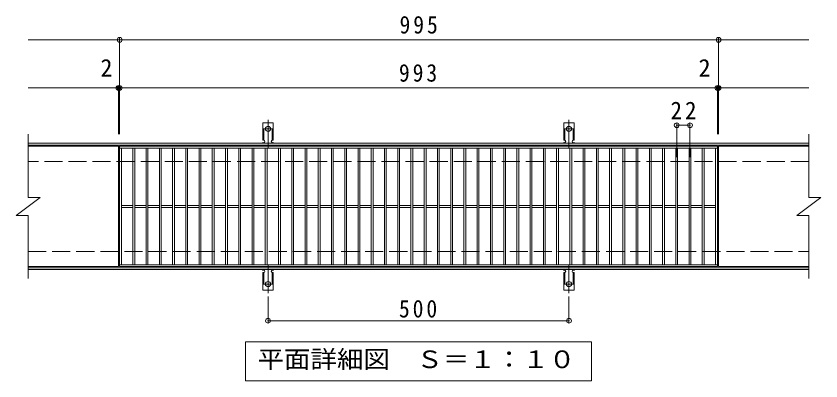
# Model space of a CAD drawing. Units: millimetres on the paper, enlarged 2 times, with parts at other scales. Extents: x -333 to 344, y -275 to 205.
# Drawn here: x -157.4 to 110, y 84.1 to 205.3 of the extents above; entities that cross this region are included whole.
import ezdxf
from ezdxf.enums import TextEntityAlignment as Align

# ---------------------------------------------------------------- set-up
doc = ezdxf.new("R2010")
doc.units = ezdxf.units.MM
doc.header["$LTSCALE"] = 2
doc.header["$PDMODE"] = 32
doc.header["$PDSIZE"] = 1.6
for name, pattern in [('CHAIN2', [12, 9, -1, 1, -1]), ('DASHED2', [3, 2, -1]), ('DASHED3', [4, 3, -1])]:
    doc.linetypes.add(name, pattern=pattern)
for name, color, linetype, lineweight in [('C-1', 2, 'Continuous', 9), ('C-2', 3, 'Continuous', 9), ('C-4', 7, 'Continuous', 9), ('C-5', 7, 'Continuous', 9), ('C-A', 3, 'Continuous', 9)]:
    doc.layers.add(name, color=color, linetype=linetype, lineweight=lineweight)
doc.styles.add('ＭＳ ゴシック', font='')
doc.styles.get('ＭＳ ゴシック').set_extended_font_data('MS Gothic')

msp = doc.modelspace()

# ---------------------------------------------------------------- linework, layer by layer
at = {"layer": 'C-1'}
for p, q in [((106.024, 163.061), (-153.376, 163.061)), ((106.024, 162.461), (-153.376, 162.461)), ((-153.376, 121.661), (106.024, 121.661)), ((-153.376, 121.061), (106.024, 121.061))]:
    msp.add_line(p, q, dxfattribs=at)
at = {"layer": 'C-1', "linetype": 'DASHED3'}
for p, q in [((106.024, 157.061), (-153.376, 157.061)), ((-153.376, 127.061), (106.024, 127.061))]:
    msp.add_line(p, q, dxfattribs=at)
at = {"layer": 'C-2'}
for p, q in [((-153.376, 166.06), (-153.376, 145.061)), ((106.024, 166.06), (106.024, 145.061)), ((-123.376, 162.061), (-153.376, 162.061)), ((-123.376, 162.061), (-123.376, 122.061)), ((75.624, 162.061), (-122.976, 162.061)), ((-122.976, 162.061), (-122.976, 122.061)), ((75.624, 161.461), (-122.976, 161.461)), ((-122.376, 161.461), (-122.376, 122.661)), ((-118.576, 161.461), (-118.576, 122.661)), ((-117.976, 161.461), (-117.976, 122.661)), ((-114.176, 161.461), (-114.176, 122.661)), ((-113.576, 161.461), (-113.576, 122.661)), ((-109.776, 161.461), (-109.776, 122.661)), ((-109.176, 161.461), (-109.176, 122.661)), ((-105.376, 161.461), (-105.376, 122.661)), ((-104.776, 161.461), (-104.776, 122.661)), ((-100.976, 161.461), (-100.976, 122.661)), ((-100.376, 161.461), (-100.376, 122.661)), ((-96.576, 161.461), (-96.576, 122.661)), ((-95.976, 161.461), (-95.976, 122.661)), ((-92.176, 161.461), (-92.176, 122.661)), ((-91.576, 161.461), (-91.576, 122.661)), ((-87.776, 161.461), (-87.776, 122.661)), ((-87.176, 161.461), (-87.176, 122.661)), ((-83.376, 161.461), (-83.376, 122.661)), ((-82.776, 161.461), (-82.776, 122.661)), ((-78.976, 161.461), (-78.976, 122.661)), ((-78.376, 161.461), (-78.376, 122.661)), ((-74.576, 161.461), (-74.576, 122.661)), ((-73.976, 161.461), (-73.976, 122.661)), ((-70.176, 161.461), (-70.176, 122.661)), ((-69.576, 161.461), (-69.576, 122.661)), ((-65.776, 161.461), (-65.776, 122.661)), ((-65.176, 161.461), (-65.176, 122.661)), ((-61.376, 161.461), (-61.376, 122.661)), ((-60.776, 161.461), (-60.776, 122.661)), ((-56.976, 161.461), (-56.976, 122.661)), ((-56.376, 161.461), (-56.376, 122.661)), ((-52.576, 161.461), (-52.576, 122.661)), ((-51.976, 161.461), (-51.976, 122.661)), ((-48.176, 161.461), (-48.176, 122.661)), ((-47.576, 161.461), (-47.576, 122.661)), ((-43.776, 161.461), (-43.776, 122.661)), ((-43.176, 161.461), (-43.176, 122.661)), ((-39.376, 161.461), (-39.376, 122.661)), ((-38.776, 161.461), (-38.776, 122.661)), ((-34.976, 161.461), (-34.976, 122.661)), ((-34.376, 161.461), (-34.376, 122.661)), ((-30.576, 161.461), (-30.576, 122.661)), ((-29.976, 161.461), (-29.976, 122.661)), ((-26.176, 161.461), (-26.176, 122.661)), ((-25.576, 161.461), (-25.576, 122.661)), ((-21.776, 161.461), (-21.776, 122.661)), ((-21.176, 161.461), (-21.176, 122.661)), ((-17.376, 161.461), (-17.376, 122.661)), ((-16.776, 161.461), (-16.776, 122.661)), ((-12.976, 161.461), (-12.976, 122.661)), ((-12.376, 161.461), (-12.376, 122.661)), ((-8.576, 161.461), (-8.576, 122.661)), ((-7.976, 161.461), (-7.976, 122.661)), ((-4.176, 161.461), (-4.176, 122.661)), ((-3.576, 161.461), (-3.576, 122.661)), ((0.224, 161.461), (0.224, 122.661)), ((0.824, 161.461), (0.824, 122.661)), ((4.624, 161.461), (4.624, 122.661)), ((5.224, 161.461), (5.224, 122.661)), ((9.024, 161.461), (9.024, 122.661)), ((9.624, 161.461), (9.624, 122.661)), ((13.424, 161.461), (13.424, 122.661)), ((14.024, 161.461), (14.024, 122.661)), ((17.824, 161.461), (17.824, 122.661)), ((18.424, 161.461), (18.424, 122.661)), ((22.224, 161.461), (22.224, 122.661)), ((22.824, 161.461), (22.824, 122.661)), ((26.624, 161.461), (26.624, 122.661)), ((27.224, 161.461), (27.224, 122.661)), ((31.024, 161.461), (31.024, 122.661)), ((31.624, 161.461), (31.624, 122.661)), ((35.424, 161.461), (35.424, 122.661)), ((36.024, 161.461), (36.024, 122.661)), ((39.824, 161.461), (39.824, 122.661)), ((40.424, 161.461), (40.424, 122.661)), ((44.224, 161.461), (44.224, 122.661)), ((44.824, 161.461), (44.824, 122.661)), ((48.624, 161.461), (48.624, 122.661)), ((49.224, 161.461), (49.224, 122.661)), ((53.024, 161.461), (53.024, 122.661)), ((53.624, 161.461), (53.624, 122.661)), ((57.424, 161.461), (57.424, 122.661)), ((58.024, 161.461), (58.024, 122.661)), ((61.824, 161.461), (61.824, 122.661)), ((62.424, 161.461), (62.424, 122.661)), ((66.224, 161.461), (66.224, 122.661)), ((66.824, 161.461), (66.824, 122.661)), ((70.624, 161.461), (70.624, 122.661)), ((71.224, 161.461), (71.224, 122.661)), ((75.024, 161.461), (75.024, 122.661)), ((75.624, 162.061), (75.624, 122.061)), ((76.024, 162.061), (106.024, 162.061)), ((76.024, 122.061), (76.024, 162.061)), ((-157.376, 139.06), (-149.376, 145.061)), ((-153.376, 145.061), (-149.376, 145.061)), ((102.024, 139.06), (110.024, 145.061)), ((106.024, 145.061), (110.024, 145.061)), ((-118.576, 142.361), (-122.376, 142.361)), ((-118.576, 141.761), (-122.376, 141.761)), ((-114.176, 142.361), (-117.976, 142.361)), ((-114.176, 141.761), (-117.976, 141.761)), ((-109.776, 142.361), (-113.576, 142.361)), ((-109.776, 141.761), (-113.576, 141.761)), ((-105.376, 142.361), (-109.176, 142.361)), ((-105.376, 141.761), (-109.176, 141.761)), ((-100.976, 142.361), (-104.776, 142.361)), ((-100.976, 141.761), (-104.776, 141.761)), ((-96.576, 142.361), (-100.376, 142.361)), ((-96.576, 141.761), (-100.376, 141.761)), ((-92.176, 142.361), (-95.976, 142.361)), ((-92.176, 141.761), (-95.976, 141.761)), ((-87.776, 142.361), (-91.576, 142.361)), ((-87.776, 141.761), (-91.576, 141.761)), ((-83.376, 142.361), (-87.176, 142.361)), ((-83.376, 141.761), (-87.176, 141.761)), ((-78.976, 142.361), (-82.776, 142.361)), ((-78.976, 141.761), (-82.776, 141.761)), ((-74.576, 142.361), (-78.376, 142.361)), ((-74.576, 141.761), (-78.376, 141.761)), ((-70.176, 142.361), (-73.976, 142.361)), ((-70.176, 141.761), (-73.976, 141.761)), ((-65.776, 142.361), (-69.576, 142.361)), ((-65.776, 141.761), (-69.576, 141.761)), ((-61.376, 142.361), (-65.176, 142.361)), ((-61.376, 141.761), (-65.176, 141.761)), ((-56.976, 142.361), (-60.776, 142.361)), ((-56.976, 141.761), (-60.776, 141.761)), ((-52.576, 142.361), (-56.376, 142.361)), ((-52.576, 141.761), (-56.376, 141.761)), ((-48.176, 142.361), (-51.976, 142.361)), ((-48.176, 141.761), (-51.976, 141.761)), ((-43.776, 142.361), (-47.576, 142.361)), ((-43.776, 141.761), (-47.576, 141.761)), ((-39.376, 142.361), (-43.176, 142.361)), ((-39.376, 141.761), (-43.176, 141.761)), ((-34.976, 142.361), (-38.776, 142.361)), ((-34.976, 141.761), (-38.776, 141.761)), ((-30.576, 142.361), (-34.376, 142.361)), ((-30.576, 141.761), (-34.376, 141.761)), ((-26.176, 142.361), (-29.976, 142.361)), ((-26.176, 141.761), (-29.976, 141.761)), ((-21.776, 142.361), (-25.576, 142.361)), ((-21.776, 141.761), (-25.576, 141.761)), ((-17.376, 142.361), (-21.176, 142.361)), ((-17.376, 141.761), (-21.176, 141.761)), ((-12.976, 142.361), (-16.776, 142.361)), ((-12.976, 141.761), (-16.776, 141.761)), ((-8.576, 142.361), (-12.376, 142.361)), ((-8.576, 141.761), (-12.376, 141.761)), ((-4.176, 142.361), (-7.976, 142.361)), ((-4.176, 141.761), (-7.976, 141.761)), ((0.224, 142.361), (-3.576, 142.361)), ((0.224, 141.761), (-3.576, 141.761)), ((4.624, 142.361), (0.824, 142.361)), ((4.624, 141.761), (0.824, 141.761)), ((9.024, 142.361), (5.224, 142.361)), ((9.024, 141.761), (5.224, 141.761)), ((13.424, 142.361), (9.624, 142.361)), ((13.424, 141.761), (9.624, 141.761)), ((17.824, 142.361), (14.024, 142.361)), ((17.824, 141.761), (14.024, 141.761)), ((22.224, 142.361), (18.424, 142.361)), ((22.224, 141.761), (18.424, 141.761)), ((26.624, 142.361), (22.824, 142.361)), ((26.624, 141.761), (22.824, 141.761)), ((31.024, 142.361), (27.224, 142.361)), ((31.024, 141.761), (27.224, 141.761)), ((35.424, 142.361), (31.624, 142.361)), ((35.424, 141.761), (31.624, 141.761)), ((39.824, 142.361), (36.024, 142.361)), ((39.824, 141.761), (36.024, 141.761)), ((44.224, 142.361), (40.424, 142.361)), ((44.224, 141.761), (40.424, 141.761)), ((48.624, 142.361), (44.824, 142.361)), ((48.624, 141.761), (44.824, 141.761)), ((53.024, 142.361), (49.224, 142.361)), ((53.024, 141.761), (49.224, 141.761)), ((57.424, 142.361), (53.624, 142.361)), ((57.424, 141.761), (53.624, 141.761)), ((61.824, 142.361), (58.024, 142.361)), ((61.824, 141.761), (58.024, 141.761)), ((66.224, 142.361), (62.424, 142.361)), ((66.224, 141.761), (62.424, 141.761)), ((70.624, 142.361), (66.824, 142.361)), ((70.624, 141.761), (66.824, 141.761)), ((75.024, 142.361), (71.224, 142.361)), ((75.024, 141.761), (71.224, 141.761)), ((-157.376, 139.06), (-153.376, 139.06)), ((-153.376, 139.06), (-153.376, 118.06)), ((102.024, 139.06), (106.024, 139.06)), ((106.024, 139.06), (106.024, 118.06)), ((-153.376, 122.061), (-123.376, 122.061)), ((-122.976, 122.661), (75.624, 122.661)), ((-122.976, 122.061), (75.624, 122.061)), ((76.024, 122.061), (106.024, 122.061))]:
    msp.add_line(p, q, dxfattribs=at)
at = {"layer": 'C-4'}
for p, q in [((-122.976, 198.06), (-122.976, 166.061)), ((76.024, 198.06), (76.024, 166.061)), ((-122.976, 197.46), (-153.376, 197.46)), ((-122.976, 197.46), (76.024, 197.46)), ((76.024, 197.46), (106.024, 197.46)), ((-123.376, 182.061), (-123.376, 166.061)), ((75.624, 182.061), (75.624, 166.061)), ((-123.376, 181.461), (-153.376, 181.461)), ((-123.376, 181.461), (-122.976, 181.461)), ((-122.976, 181.461), (75.624, 181.461)), ((75.624, 181.461), (76.024, 181.461)), ((76.024, 181.461), (106.024, 181.461)), ((62.124, 169.661), (62.124, 158.398)), ((62.124, 169.061), (66.524, 169.061)), ((66.524, 169.661), (66.524, 158.398)), ((-73.676, 112.117), (-73.676, 103.46)), ((26.324, 112.117), (26.324, 103.46)), ((-73.676, 104.06), (26.324, 104.06))]:
    msp.add_line(p, q, dxfattribs=at)
for p in [(-122.976, 197.46), (76.024, 197.46), (-123.376, 181.461), (-122.976, 181.461), (75.624, 181.461), (76.024, 181.461), (62.124, 169.061), (66.524, 169.061), (-73.676, 104.06), (26.324, 104.06)]:
    msp.add_point(p, dxfattribs=at)
at = {"layer": 'C-5'}
msp.add_lwpolyline([(-81.176, 84.061), (-81.176, 97.061), (33.824, 97.061), (33.824, 84.061)], close=True, dxfattribs=at)
at = {"layer": 'C-A'}
for p, q in [((-75.426, 164.061), (-75.426, 169.861)), ((-71.926, 169.861), (-75.426, 169.861)), ((-71.926, 164.061), (-71.926, 169.861)), ((24.574, 164.061), (24.574, 169.861)), ((28.074, 169.861), (24.574, 169.861)), ((28.074, 164.061), (28.074, 169.861)), ((-75.426, 164.061), (-75.176, 164.061)), ((-75.276, 163.261), (-75.176, 163.261)), ((-72.177, 163.261), (-72.074, 163.261)), ((-71.926, 164.061), (-72.176, 164.061)), ((24.574, 164.061), (24.824, 164.061)), ((24.724, 163.261), (24.824, 163.261)), ((27.823, 163.261), (27.926, 163.261)), ((28.074, 164.061), (27.824, 164.061)), ((-75.276, 120.86), (-75.176, 120.86)), ((-72.177, 120.86), (-72.074, 120.86)), ((24.724, 120.86), (24.824, 120.86)), ((27.823, 120.86), (27.926, 120.86)), ((-75.426, 120.06), (-75.176, 120.06)), ((-75.426, 120.06), (-75.426, 114.26)), ((-71.926, 120.06), (-72.176, 120.06)), ((-71.926, 120.06), (-71.926, 114.26)), ((24.574, 120.06), (24.824, 120.06)), ((24.574, 120.06), (24.574, 114.26)), ((28.074, 120.06), (27.824, 120.06)), ((28.074, 120.06), (28.074, 114.26)), ((-71.926, 114.26), (-75.426, 114.26)), ((28.074, 114.26), (24.574, 114.26))]:
    msp.add_line(p, q, dxfattribs=at)
at = {"layer": 'C-A', "linetype": 'DASHED2'}
for p, q in [((-75.026, 164.031), (-75.026, 169.861)), ((-72.326, 164.031), (-72.326, 169.861)), ((24.974, 164.031), (24.974, 169.861)), ((27.674, 164.031), (27.674, 169.861)), ((-75.026, 120.09), (-75.026, 114.26)), ((-72.326, 120.09), (-72.326, 114.26)), ((24.974, 120.09), (24.974, 114.26)), ((27.674, 120.09), (27.674, 114.26))]:
    msp.add_line(p, q, dxfattribs=at)
at = {"layer": 'C-A', "color": 7, "linetype": 'CHAIN2'}
for p, q in [((-73.676, 161.367), (-73.676, 170.847)), ((26.324, 161.367), (26.324, 170.847)), ((-74.831, 167.861), (-72.521, 167.861)), ((25.169, 167.861), (27.479, 167.861)), ((-73.676, 122.754), (-73.676, 113.274)), ((26.324, 122.754), (26.324, 113.274)), ((-74.831, 116.26), (-72.521, 116.26)), ((25.169, 116.26), (27.479, 116.26))]:
    msp.add_line(p, q, dxfattribs=at)
at = {"layer": 'C-A'}
for centre in [(-73.676, 167.861), (26.324, 167.861), (-73.676, 116.26), (26.324, 116.26)]:
    msp.add_circle(centre, 0.85, dxfattribs=at)
for centre, start, end in [((-75.276, 162.861), 90.27596, 150.00047), ((-75.176, 163.661), 270, 90), ((-72.176, 163.661), 90, 269.8667), ((-72.076, 162.861), 29.99927, 89.75836), ((24.724, 162.861), 90.27596, 150.00047), ((24.824, 163.661), 270, 90), ((27.824, 163.661), 90, 269.8667), ((27.924, 162.861), 29.99927, 89.75836), ((-75.276, 121.26), 209.99951, 269.72403), ((-75.176, 120.46), 270, 90), ((-72.176, 120.46), 90.13329, 270), ((-72.076, 121.26), 270.24162, 330.00072), ((24.724, 121.26), 209.99951, 269.72403), ((24.824, 120.46), 270, 90), ((27.824, 120.46), 90.13329, 270), ((27.924, 121.26), 270.24162, 330.00072)]:
    msp.add_arc(centre, 0.4, start, end, dxfattribs=at)

# ---------------------------------------------------------------- texts
at = {"layer": 'C-4', "color": 2, "style": 'ＭＳ ゴシック'}
for p in [(-129.361, 183.461), (69.387, 183.461)]:
    msp.add_text('2', height=5.865, dxfattribs=at).set_placement(p, align=Align.BOTTOM_LEFT)
at = {"layer": 'C-4', "color": 2, "char_height": 5.865, "attachment_point": 7, "style": 'ＭＳ ゴシック'}
for s, insert in [('\\T1.27;\\W0.9;995', (-29.976, 199.46)), ('\\T1.27;\\W0.9;993', (-30.176, 183.461)), ('\\T1.27;\\W0.95;22', (60.074, 171.061)), ('\\T1.27;\\W0.9;500', (-30.176, 105.06))]:
    msp.add_mtext(s, dxfattribs=dict(at, insert=insert))
at = {"layer": 'C-5', "color": 2, "style": 'ＭＳ ゴシック', "width": 1.1}
msp.add_text('平面詳細図\u3000Ｓ＝１：１０', height=5.865, dxfattribs=at).set_placement((-77.176, 86.561), align=Align.BOTTOM_LEFT)

doc.saveas('drawing.dxf')
